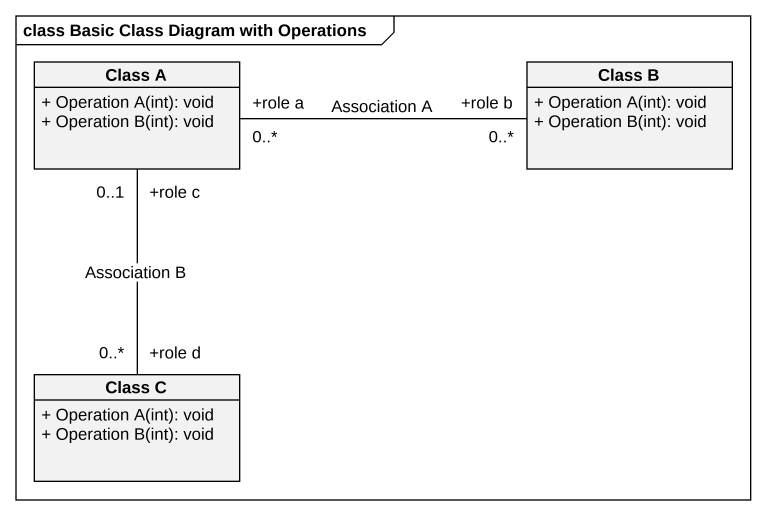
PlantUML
@startuml
mainframe class Basic Class Diagram with Operations
hide circle
hide empty members
skinparam classAttributeIconSize 0
class "Class A" as Class_A {
  + Operation A(int): void
  + Operation B(int): void
}
class "Class B" as Class_B {
  + Operation A(int): void
  + Operation B(int): void
}
class "Class C" as Class_C {
  + Operation A(int): void
  + Operation B(int): void
}
Class_A "+role a\n0..*" -right- "+role b\n0..*" Class_B : Association A
Class_A "+role c\n0..1" -- "+role d\n0..*" Class_C : Association B
@enduml
